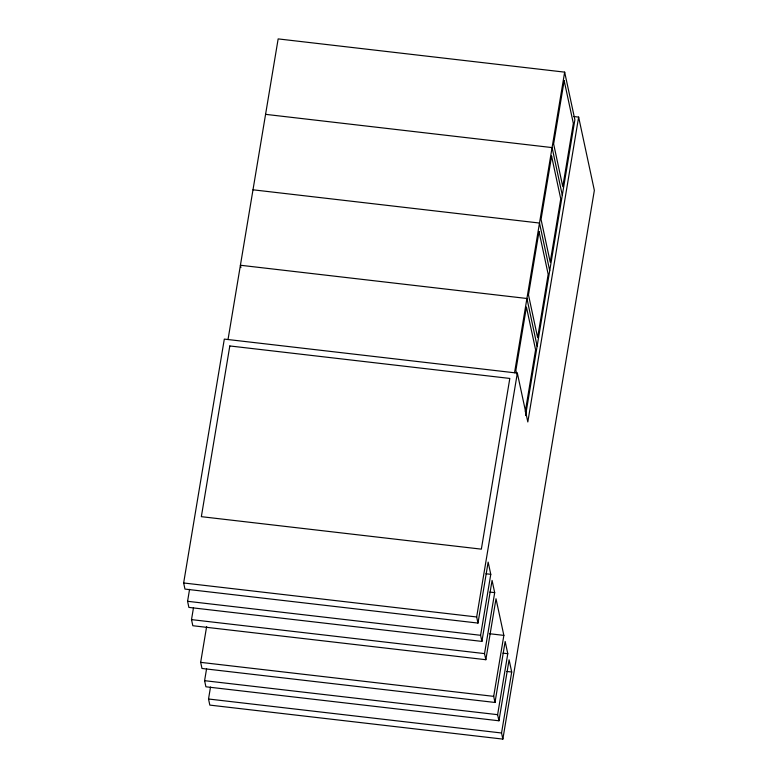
<?xml version="1.0" encoding="UTF-8"?>
<svg xmlns="http://www.w3.org/2000/svg" width="778" height="778" viewBox="0 0 778 778"><rect width="100%" height="100%" fill="white"/><g stroke="black" fill="none" stroke-linecap="round" stroke-linejoin="round"><path stroke-width="1.17" d="M189.569 589.345L187.576 601.297L188.889 607.404L481.913 641.403L480.6 635.295L490.772 574.32L488.146 562.115L477.984 623.081L184.96 589.082L183.647 582.975L224.317 339.101L517.341 373.1L527.815 421.948L578.638 117.099L573.814 116.535M228.032 339.5L278.154 38.9L564.663 72.14L574.874 119.773L525.558 415.578M206.647 626.494L200.666 662.36L201.979 668.467L495.002 702.466L493.69 696.359L503.862 635.383L496.004 598.749L485.842 659.715L192.818 625.726L191.505 619.619L193.498 607.667M210.517 687.042L208.523 699.004L209.827 705.101L502.86 739.1L501.547 732.993L511.71 672.027L509.094 659.812L498.931 720.778L205.907 686.789L204.595 680.682L206.588 668.73M514.54 372.74L564.663 72.14M477.984 623.081L476.671 616.973L517.341 373.1M481.913 641.403L492.075 580.427L494.691 592.641L484.529 653.608L485.842 659.715M525.247 411.834L535.595 349.769L526.434 307.028L515.882 370.289L516.65 373.848M495.002 702.466L505.165 641.49L507.791 653.705L497.619 714.671L498.931 720.778M502.86 739.1L594.353 190.377L578.638 117.099M265.57 114.347L552.088 147.587L562.3 195.22M252.996 189.803L539.504 223.043L549.715 270.666M485.949 573.765L490.772 574.32M489.868 592.077L494.691 592.641M183.647 582.975L476.671 616.973M489.391 633.71L503.862 635.383M187.576 601.297L480.6 635.295M502.967 653.141L507.791 653.705M191.505 619.619L484.529 653.608M506.886 671.463L511.71 672.027M200.666 662.36L493.69 696.359M204.595 680.682L497.619 714.671M208.523 699.004L501.547 732.993M537.131 346.122L526.93 298.489L240.412 265.249L240.908 267.574M229.811 345.957L201.346 516.67L481.349 549.151L509.814 378.439L229.811 345.957M539.008 231.581L528.466 294.833L537.627 337.574L548.179 274.323L539.008 231.581M551.592 156.125L541.05 219.386L550.211 262.128L560.753 198.876L551.592 156.125M564.176 80.679L553.625 143.93L562.786 186.681L573.337 123.42L564.176 80.679"/></g></svg>
